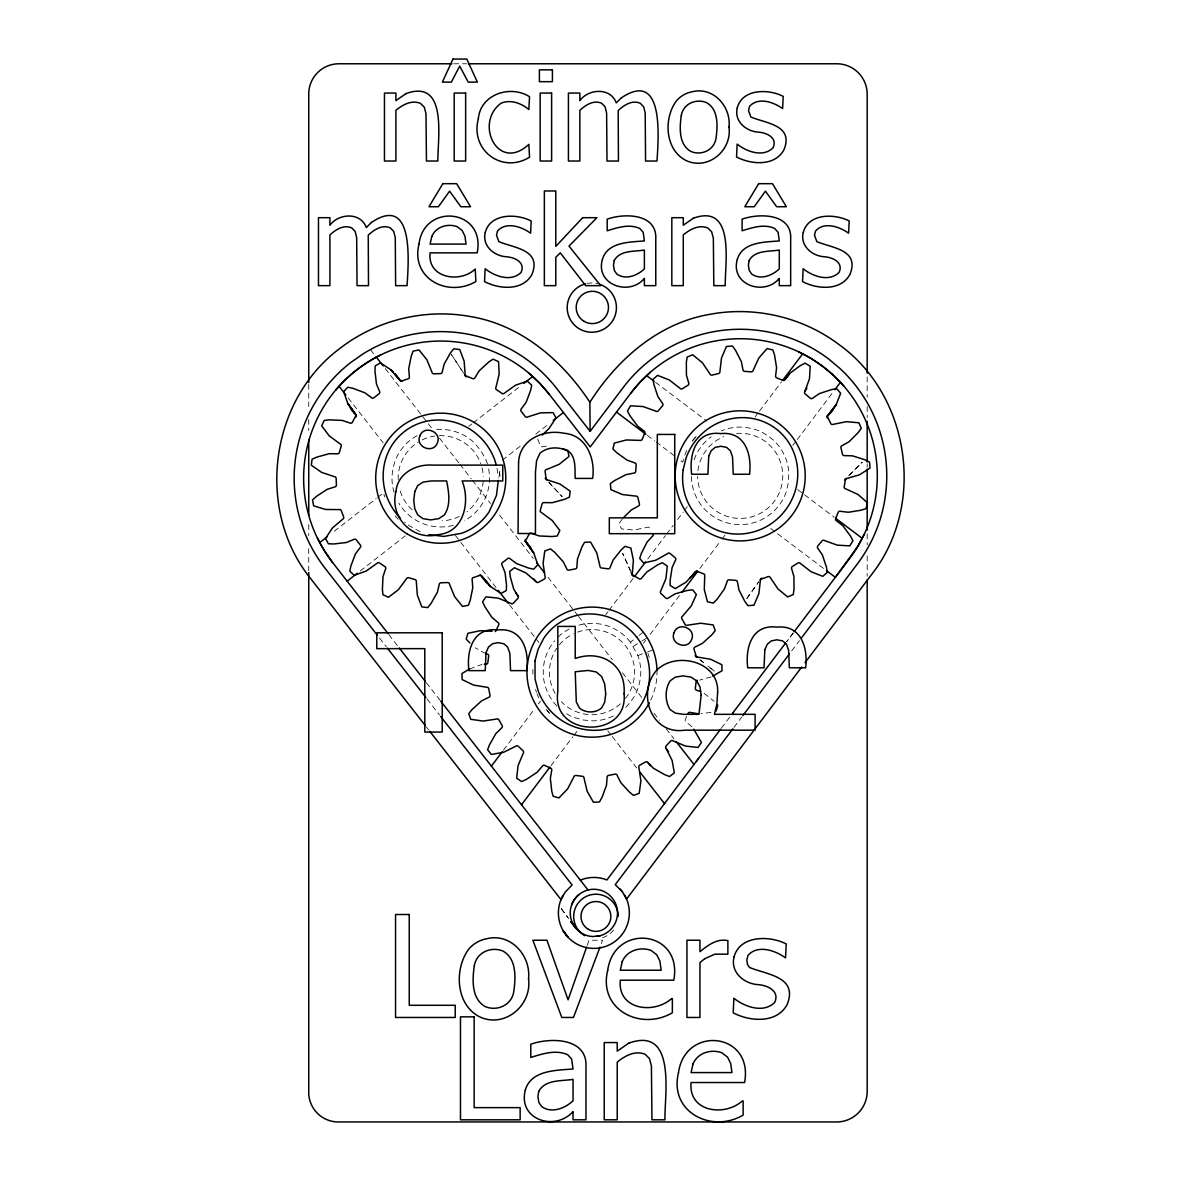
<?xml version="1.0" encoding="UTF-8"?>
<svg xmlns="http://www.w3.org/2000/svg" width="1181" height="1181" viewBox="0 0 1181 1181"><rect width="100%" height="100%" fill="white"/><g stroke="black" fill="none" stroke-linecap="round" stroke-linejoin="round"><path stroke-width="0.75" stroke-dasharray="5 3.75" d="M683.504 459.32L682.707 462.096L679.769 459.867M587.237 945.331L589.024 940.224L602.576 940.224L600.642 945.376M686.692 716.395L685.32 719.318A1.86 1.86 0 0 0 686.102 721.827L692.096 726.965M746.835 598.501L758.999 581.421M746.894 598.413L758.409 582.292M622.269 519.035L619.095 523.345L621.427 528.911L633.917 530.018L647.07 527.39A1.86 1.86 0 0 1 649.594 528.114L651.292 530.86M721.399 728.131L730.581 716.026M503.401 750.23L533.974 709.737M538.344 703.95L540.529 701.071M605.72 614.711L607.935 611.788M609.027 610.311L633.37 578.085M647.749 559.041L665.449 535.598M666.556 534.137L673.185 525.338M677.614 519.478L683.149 512.155M684.257 510.694L687.563 506.295M755.058 416.908L758.364 412.523M759.472 411.047L781.586 381.758M550.981 765.701L572.815 736.796M573.907 735.35L577.184 731.009M643.468 643.217L645.682 640.279M650.096 634.418L679.961 594.87M699.875 568.489L720.897 540.647M722.004 539.186L725.311 534.786M792.791 445.414L796.112 441.015M797.219 439.553L833.712 391.221M733.977 727.348L741.757 717.059M791.698 650.908L799.463 640.619M692.996 440.233L696.982 435.494A59.124 59.124 0 0 0 690.354 444.041M848.652 475.766L862.248 462.184M849.449 474.983L862.174 462.258M334.297 531.214L376.267 498.5M377.713 497.363L383.5 492.861L384.755 496.994M468.916 426.238L471.81 423.979M473.256 422.857L521.013 385.611M360.249 570.969L405.319 535.82M502.368 460.132L522.725 444.263M535.805 434.062L548.885 423.861M625.841 707.257A60.984 60.984 0 0 0 635.038 695.078A40.582 40.582 0 0 0 637.194 690.457A60.984 60.984 0 0 0 640.648 675.591A48.775 48.775 0 0 0 637.843 655.499L630.374 642.213L637.533 636.618M638.98 635.496L643.276 632.145M633.282 646.391L641.003 641.578M642.154 640.855L647.173 637.725M469.625 668.977L481.951 664.445M711.169 676.949L699.654 680.108M637.843 655.499L646.332 652.414M647.572 651.971L653.123 649.949M710.947 712.379L701.056 713.664M546.301 446.138L542.433 446.787A1.86 1.86 0 0 1 540.101 445.562L537.901 439.509A1.86 1.86 0 0 1 537.783 438.55M453.74 63.774L466.613 63.774M485.627 653.639L475.234 647.764M420.17 531.73L409.423 525.796A61.412 61.412 0 0 1 404.537 522.032M704.142 693.336L714.136 701.278M655.558 382.334L706.814 421.026M797.662 489.613L834.273 517.248M647.395 435.435L654.746 440.985M656.223 442.093L673.879 455.423M770.632 528.468L823.6 568.46M700.613 660.253L703.433 662.482M710.504 668.062L714.741 671.413M699.728 659.574L706.578 664.992M707.95 666.069L712.069 669.317M549.121 482.645L562.171 496.758L548.678 482.128M630.374 642.213L627.111 638.286A48.775 48.775 0 0 0 576.963 625.738M370.554 349.738L375.086 355.54M385.257 368.59L431.744 428.201M439.553 438.195L458.848 462.937M459.955 464.369L471.263 478.866M472.341 480.254L490.455 503.475M499.474 515.049L533.34 558.465M547.999 577.258L577.361 614.917M578.483 616.364L612.349 659.78M622.49 672.801L641.696 697.41M653.964 713.147L659.529 720.277M666.202 728.839L673.982 738.819M348.174 397.938L383.146 442.786M455.408 535.451L496.035 587.533M509.572 604.908L538.905 642.523M607.772 730.818L611.108 735.099M612.216 736.531L636.707 767.93M388.859 634.64L398.218 646.657M426.311 682.677L440.07 700.318M379.529 638.05L386.32 646.775M427.094 699.063L439.553 715.036M426.341 726.92L428.6 729.828M561.315 908.765L567.884 917.578M561.255 908.676L568.74 918.7M463.232 372.561L451.408 354.492L463.793 373.476M630.728 571.324L622.608 553.269L630.418 570.718M537.015 693.734L538.831 698.001M647.985 653.344L649.24 657.477M535.584 689.556L536.425 692.302M497.053 468.281L498.323 477.36M867.179 377.019L867.179 397.303M867.179 406.53L867.179 417.602M867.179 463.72L867.179 467.41M867.179 533.827L867.179 544.899M867.179 555.956L867.179 576.254M308.743 384.401L308.743 406.53M308.743 419.447L308.743 430.519M308.743 524.6L308.743 535.672M308.743 548.589L308.743 570.718M613.559 929.993A22.232 22.232 0 0 1 608.259 934.953M607.034 935.706A22.232 22.232 0 0 1 601.66 937.935M587.001 283.47A24.624 24.624 0 0 1 598.177 283.839M613.338 715.996A48.775 48.775 0 0 1 593.644 720.882L583.503 720.056L573.686 717.339A48.775 48.775 0 0 1 564.68 712.556M556.871 705.987A48.775 48.775 0 0 1 554.657 640.752M558.141 637.017A48.775 48.775 0 0 1 569.139 629.045M656.99 669.922A65.029 65.029 0 0 1 649.388 702.725M691.416 476.489A48.775 48.775 0 0 0 786.236 491.931L788.465 481.996L788.79 471.81A48.775 48.775 0 0 0 773.599 440.321A60.984 60.984 0 0 0 765.436 434.254A40.582 40.582 0 0 0 756.268 429.81A60.969 60.969 0 0 0 741.255 427.094A48.775 48.775 0 0 0 721.325 430.873M694.133 459.763A48.775 48.775 0 0 1 704.658 442.432A60.984 60.984 0 0 1 711.08 436.867M488.639 468.931A48.775 48.775 0 0 1 464.354 520.88M453.327 525.324A48.775 48.775 0 0 1 398.912 503.283M394.1 492.418A48.775 48.775 0 0 1 391.989 477.301A60.984 60.984 0 0 1 394.646 462.273A48.775 48.775 0 0 1 408.788 441.354A60.984 60.984 0 0 1 417.188 435.612M487.413 463.971A48.775 48.775 0 0 0 485.671 459.173L480.637 450.315L474.053 442.55A48.775 48.775 0 0 0 441.65 429.426A60.984 60.984 0 0 0 436.557 429.707M736.516 433.442A42.56 42.56 0 0 1 782.663 473.168A42.56 42.56 0 0 1 741.875 518.385A42.56 42.56 0 0 1 697.617 476.563M697.941 470.629A42.56 42.56 0 0 1 723.584 436.66M483.206 481.198A42.56 42.56 0 0 1 466.923 511.757M459.379 516.466A42.56 42.56 0 0 1 442.196 520.732M412.243 509.808A42.56 42.56 0 0 1 399.444 488.462M398.204 479.648A42.56 42.56 0 0 1 418.222 442.078M422.119 439.923A42.56 42.56 0 0 1 434.859 436.04M439.302 435.656A42.56 42.56 0 0 1 480.756 463.675M482.055 467.927A42.56 42.56 0 0 1 483.295 476.755M398.189 519.227A59.124 59.124 0 0 1 395.089 515.757M684.818 455.098A59.124 59.124 0 0 1 688.006 448.057M577.465 632.13A42.56 42.56 0 0 1 625.517 698.37M620.453 703.802A42.56 42.56 0 0 1 561.344 701.676M555.114 693.395A42.56 42.56 0 0 1 556.723 648.31M559.41 644.752A42.56 42.56 0 0 1 573.361 633.857M532.911 674.144A59.124 59.124 0 0 1 532.926 669.509M793.174 633.06L786.605 641.755L793.174 633.046M549.431 713.162L545.371 708.497A59.124 59.124 0 0 0 549.431 713.162M499.843 476.179L499.297 470.023A59.124 59.124 0 0 1 499.843 476.179"/><path stroke-width="1.5" d="M689.689 578.159L696.672 571.205L703.581 573.818A1.86 1.86 0 0 1 704.717 576.18L704.289 589.599L707.434 601.734L713.309 603.107L717.044 599.284L724.484 588.906L727.156 581.465A1.86 1.86 0 0 1 729.223 579.856L735.645 580.329A1.86 1.86 0 0 1 737.461 582.233L738.996 589.983L744.812 601.35L747.942 605.691L753.95 605.189L758.866 593.659L760.49 579.369L768.152 576.623A1.86 1.86 0 0 1 770.47 577.878L777.999 588.979L787.683 596.936L793.248 594.604L794.016 589.304L793.927 576.535L791.713 568.962A1.86 1.86 0 0 1 792.451 566.437L797.928 563.042A1.86 1.86 0 0 1 800.511 563.529L811.111 571.752L822.773 576.328L827.35 572.386L826.434 567.116L822.419 554.996L817.975 548.471A1.86 1.86 0 0 1 817.872 545.858L822.05 540.928A1.86 1.86 0 0 1 824.648 540.588L837.27 545.135L849.789 545.888L852.918 540.736L850.423 535.997L842.85 525.722L836.606 520.88A1.86 1.86 0 0 1 835.705 518.415L838.141 512.451A1.86 1.86 0 0 1 840.518 511.329L848.357 512.259L860.964 510.236L866.057 508.598L867.445 502.722L857.997 494.485L845.803 488.89A1.86 1.86 0 0 1 844.179 486.808L845.626 478.807L859.458 474.836L870.013 468.089L869.526 462.081L864.713 459.704L852.549 455.851L844.651 455.615A1.86 1.86 0 0 1 842.481 454.139L840.946 447.879A1.86 1.86 0 0 1 842.201 445.577L849.095 441.724L858.1 432.674L861.274 428.349L858.927 422.783L846.452 421.676L833.284 424.319A1.86 1.86 0 0 1 830.76 423.595L827.231 416.258L834.982 406.338M495.356 631.555A1.86 1.86 0 0 0 495.931 630.802L498.662 624.956A1.86 1.86 0 0 0 497.88 622.446L491.887 617.323L484.83 606.68L482.571 601.823L485.952 596.833L498.412 598.191L510.797 603.358A1.86 1.86 0 0 0 513.41 603.137L517.809 598.427A1.86 1.86 0 0 0 517.854 595.8L513.72 589.068L510.295 576.771L509.646 571.456L514.414 567.751L525.84 572.888L536.026 581.628A1.86 1.86 0 0 0 538.58 582.233L544.22 579.103A1.86 1.86 0 0 0 545.061 576.623L543.083 563.352L544.795 550.937L550.464 548.885L554.627 552.25L563.219 561.684L566.732 568.755A1.86 1.86 0 0 0 568.976 570.128L575.309 568.902A1.86 1.86 0 0 0 576.874 566.806L577.494 558.923L581.953 546.965L584.551 542.286L590.589 542.079L596.804 552.959L599.918 566.009A1.86 1.86 0 0 0 601.631 568.002L608.023 568.799A1.86 1.86 0 0 0 610.164 567.279L613.19 559.986L621.132 549.992L625.044 546.345L630.846 548.014L633.4 560.281L632.204 574.616L639.172 578.808A1.86 1.86 0 0 0 641.682 578.026L646.819 572.032L657.448 564.976L662.305 562.717L667.309 566.098L665.936 578.557L660.784 590.943A1.86 1.86 0 0 0 660.991 593.556L665.7 597.955A1.86 1.86 0 0 0 668.328 597.999L675.06 593.866L687.357 590.441L692.671 589.791L696.391 594.56L691.239 605.986L682.5 616.172A1.86 1.86 0 0 0 681.895 618.726L685.024 624.365A1.86 1.86 0 0 0 687.504 625.207L700.776 623.228L713.191 624.941L715.258 630.61L711.877 634.773L702.444 643.365L695.373 646.878A1.86 1.86 0 0 0 694 649.122L696.377 656.902L710.563 659.234L721.842 664.696L722.049 670.734L712.763 676.123M542.3 435.095L549.121 428.378L556 417.897L553.077 412.612L540.544 412.863L527.745 416.908A1.86 1.86 0 0 1 525.161 416.45L521.19 411.372A1.86 1.86 0 0 1 521.397 408.759L526.091 402.411L530.609 390.468L531.716 385.242L527.317 381.123L515.477 385.227L504.553 393.022A1.86 1.86 0 0 1 501.955 393.391L496.611 389.789A1.86 1.86 0 0 1 495.99 387.235L499.15 374.185L498.544 361.666L493.082 359.113L488.639 362.109L479.235 370.745L475.102 377.477A1.86 1.86 0 0 1 472.754 378.629L465.211 375.573L464.148 361.238L459.704 349.517L453.725 348.779L450.419 352.986L444.145 364.117L442.299 371.794A1.86 1.86 0 0 1 440.41 373.624L433.973 373.831A1.86 1.86 0 0 1 431.966 372.133L426.858 359.733L419.019 349.96L413.084 351.097L411.254 356.131L408.729 368.649L409.335 376.518A1.86 1.86 0 0 1 408.109 378.835L401.112 381.168L395.281 374.938M716.114 710.992L717.782 705.19M597.645 936.267A23.65 23.65 0 0 0 608.702 894.504L606.709 893.057A23.65 23.65 0 0 0 599.933 890.061L597.512 889.559A23.65 23.65 0 0 0 590.116 889.573L587.695 890.105A23.65 23.65 0 0 0 580.949 893.131C574.689 897.191 570.615 904.306 570.261 911.747A23.65 23.65 0 0 0 592.7 936.548L600.066 935.751L596.774 936.371M732.914 712.704L732.456 713.427L785.483 643.202M586.632 947.044L568.076 999.835L546.921 940.224L532.882 940.224L561.787 1017.461L573.464 1017.461L599.992 947.088M827.231 416.258L836.074 404.921L840.665 393.258L836.724 388.697L831.454 389.597L819.334 393.613L812.808 398.071A1.86 1.86 0 0 1 810.181 398.159L805.265 393.996A1.86 1.86 0 0 1 804.925 391.383L809.472 378.761L810.225 366.258L805.058 363.128L800.319 365.608L790.045 373.181L785.217 379.426A1.86 1.86 0 0 1 782.752 380.326L776.788 377.89A1.86 1.86 0 0 1 775.651 375.514L776.581 367.675L774.559 355.068L772.92 349.975L767.06 348.587L758.822 358.035L753.212 370.229A1.86 1.86 0 0 1 751.146 371.853L744.724 371.365A1.86 1.86 0 0 1 742.908 369.476L741.373 361.726L735.556 350.358L732.427 346.018L726.418 346.52L721.502 358.05L719.938 371.38A1.86 1.86 0 0 1 718.476 373.55L712.217 375.086A1.86 1.86 0 0 1 709.899 373.831L702.37 362.729L692.686 354.772L687.121 357.105L686.353 362.405L686.427 375.159L688.641 382.747A1.86 1.86 0 0 1 687.918 385.272L682.441 388.652A1.86 1.86 0 0 1 679.857 388.18L669.258 379.957L657.596 375.366L653.019 379.308L653.92 384.593L657.95 396.698L662.393 403.223A1.86 1.86 0 0 1 662.482 405.851L658.319 410.767A1.86 1.86 0 0 1 655.721 411.121L643.099 406.559L630.58 405.806L627.451 410.973L629.945 415.712L637.519 425.987L643.763 430.814A1.86 1.86 0 0 1 644.664 433.294L642.213 439.258A1.86 1.86 0 0 1 639.851 440.38L626.432 439.952L614.312 443.111L612.924 448.987L616.762 452.722L627.126 460.147L634.566 462.819A1.86 1.86 0 0 1 636.175 464.886L635.703 471.322A1.86 1.86 0 0 1 633.798 473.123L626.048 474.659L614.696 480.475L610.341 483.605L610.843 489.628L622.372 494.529L635.703 496.094A1.86 1.86 0 0 1 637.888 497.57L639.408 503.829A1.86 1.86 0 0 1 638.168 506.132L631.274 509.985L623.465 517.691M483.605 578.336L480.387 575.221L473.389 577.553A1.86 1.86 0 0 0 472.164 579.871L472.769 587.739L470.245 600.258L468.414 605.292L462.48 606.429L454.641 596.656L449.533 584.255A1.86 1.86 0 0 0 447.525 582.558L441.089 582.779A1.86 1.86 0 0 0 439.199 584.595L437.354 592.286L431.08 603.402L427.773 607.61L421.794 606.872L417.351 595.15L416.317 581.775A1.86 1.86 0 0 0 414.944 579.546L408.744 577.76A1.86 1.86 0 0 0 406.397 578.911L398.41 589.703L388.416 597.276L382.954 594.722L382.393 589.393L382.998 576.638L385.508 569.153A1.86 1.86 0 0 0 384.888 566.6L379.544 562.997A1.86 1.86 0 0 0 376.946 563.367L366.021 571.161L354.182 575.28L349.783 571.161L350.89 565.92L355.407 553.978L360.102 547.63A1.86 1.86 0 0 0 360.308 545.017L356.337 539.938A1.86 1.86 0 0 0 353.754 539.481L346.461 542.507L333.78 543.969L328.421 543.777L325.498 538.492L332.378 528.01L342.593 519.315A1.86 1.86 0 0 0 343.597 516.879L341.398 510.827A1.86 1.86 0 0 0 339.065 509.601L325.646 509.483L313.659 505.852L312.507 499.932L316.493 496.345L327.167 489.333L334.695 486.971A1.86 1.86 0 0 0 336.393 484.963L336.172 478.526A1.86 1.86 0 0 0 334.341 476.652L321.616 472.385L311.326 465.225L312.064 459.232L316.966 457.062L329.278 453.696L337.175 453.77A1.86 1.86 0 0 0 339.405 452.382L341.191 446.197A1.86 1.86 0 0 0 340.025 443.835L329.233 435.863L321.675 425.869L324.229 420.406L329.558 419.845L342.298 420.436L349.783 422.96A1.86 1.86 0 0 0 352.337 422.34L356.175 415.151L347.775 403.474L343.671 391.634L347.79 387.22L353.03 388.342L364.973 392.845L371.306 397.554A1.86 1.86 0 0 0 373.934 397.746L379.012 393.79A1.86 1.86 0 0 0 379.455 391.191L376.444 383.899L374.982 371.218L375.174 365.874L380.444 362.951L390.941 369.815L399.636 380.046A1.86 1.86 0 0 0 402.057 381.035M562.806 448.691L567.84 450.537L568.991 456.457L559.218 464.31L546.803 469.418A1.86 1.86 0 0 0 545.105 471.426L546.227 479.486L559.883 484.003L570.172 491.163L569.434 497.157L564.533 499.327L552.221 502.693L544.323 502.619A1.86 1.86 0 0 0 542.094 504.007L540.308 510.192A1.86 1.86 0 0 0 541.474 512.554L552.265 520.526L559.824 530.52L557.27 535.982L551.94 536.543L539.2 535.953L531.716 533.428A1.86 1.86 0 0 0 529.162 534.048L525.324 541.238L532.675 551.453M440.69 716.498L572.091 884.982L565.02 892.305L561.019 899.642L429.736 731.275M695.771 571.53L686.058 582.144L675.296 588.581L670.144 585.451L670.158 580.092L672.137 567.485L675.443 560.311A1.86 1.86 0 0 0 675.104 557.712L670.188 553.549A1.86 1.86 0 0 0 667.56 553.638L655.854 560.207L643.645 563.012L639.703 558.436L641.372 553.358L647.144 541.976L652.517 536.174A1.86 1.86 0 0 0 652.99 533.591M864.403 533.915L857.657 546.582L835.38 577.347L826.552 570.689M804.925 391.383L806.874 387.988M693.026 575.59L695.151 572.268A1.86 1.86 0 0 1 697.617 571.383M696.2 761.583L698.502 758.542M720.572 729.223L606.901 879.978L604.569 879.107A35.474 35.474 0 0 0 582.646 879.269L580.343 880.185M801.678 637.681L857.17 564.178A146.592 146.592 0 0 0 840.252 368.738L828.501 358.862A146.592 146.592 0 0 0 623.199 387.53L590.116 431.345L589.88 402.219C617.043 359.659 657.935 323.402 708.969 314.5C754.142 305.746 802.504 316.966 839.204 344.69C910.359 395.915 925.86 505.601 871.608 574.497L805.073 662.63M650.318 372.281L639.984 382.245L630.743 393.229L590.234 446.89L548.885 393.864L539.481 383.028L528.985 373.226M491.399 766.129L502.309 751.677M634.477 576.623L645.535 561.964M782.693 380.297L802.593 353.946M521.515 804.748L549.888 767.148M682.175 591.932L697.661 571.427M834.805 389.76L840.341 382.437M732.87 728.825L615.227 884.643L622.417 891.847L626.299 898.564M742.864 715.583L789.469 653.846M626.52 899.125L801.737 667.029M794.252 631.599L849.626 558.48A137.129 137.129 0 0 0 822.803 366.42L810.919 358.374L798.253 351.628M830.937 411.549L836.074 404.921M785.926 378.068L789.011 374.407M829.092 414.605L833.21 409.733M692.878 574.734L695.151 572.268M335.788 389.951C348.233 375.381 363.586 363.423 380.754 354.891M319.83 542.507L327.063 536.868M523.906 383.367L532.587 376.591M347.155 581.17L357.341 573.228M553.254 420.451L563.426 412.523M469.625 668.977L461.933 673.539L462.14 679.577L473.419 685.039L486.661 687.253A1.86 1.86 0 0 1 488.757 688.833L489.982 695.151A1.86 1.86 0 0 1 488.609 697.395L481.538 700.909L472.105 709.501L468.739 713.664L470.791 719.332L483.206 721.045L496.478 719.067A1.86 1.86 0 0 1 498.958 719.908L502.087 725.547A1.86 1.86 0 0 1 501.482 728.101L495.843 733.637L489.525 744.724L487.605 749.728L491.311 754.482L503.652 752.267L515.654 746.289A1.86 1.86 0 0 1 518.282 746.318L522.991 750.717A1.86 1.86 0 0 1 523.213 753.33L518.046 765.731L516.688 778.19L521.677 781.556L526.534 779.312L537.178 772.241L542.3 766.248A1.86 1.86 0 0 1 544.81 765.465L550.656 768.196A1.86 1.86 0 0 1 551.66 770.617L550.346 778.412L551.748 791.093L553.136 796.26L558.938 797.928L567.618 788.893L573.818 776.995A1.86 1.86 0 0 1 575.959 775.474L582.351 776.271A1.86 1.86 0 0 1 584.064 778.264L587.178 791.314L593.393 802.194L599.431 801.988L602.03 797.308L606.488 785.35L607.108 777.482A1.86 1.86 0 0 1 608.687 775.371L615.006 774.145A1.86 1.86 0 0 1 617.25 775.518L620.763 782.59L629.355 792.023L633.518 795.404L639.187 793.337L640.899 780.921L638.921 767.65A1.86 1.86 0 0 1 639.762 765.17L645.402 762.04A1.86 1.86 0 0 1 647.956 762.646L653.492 768.285L664.578 774.618L669.583 776.537L674.336 772.817L672.122 760.49L666.143 748.474A1.86 1.86 0 0 1 666.173 745.846L670.572 741.137A1.86 1.86 0 0 1 673.185 740.93L685.585 746.082L698.045 747.455L701.411 742.45L693.808 729.179M451.895 63.774L339.744 63.774A30.248 30.248 0 0 0 308.743 94.76L308.743 382.555M468.444 63.774L836.192 63.774A30.44 30.44 0 0 1 867.179 94.76L867.179 373.329M484.328 664.165L485.863 664.209A1.86 1.86 0 0 0 487.856 662.497L488.654 656.105A1.86 1.86 0 0 0 487.133 653.964L485.627 653.639M698.266 713.782L690.472 712.468A1.86 1.86 0 0 0 688.051 713.486M492.064 631.289L480.136 630.728L467.868 633.282L466.2 639.083L469.846 643.01M428.865 534.58L443.849 536.425L461.491 533.325A54.651 54.651 0 0 0 489.155 511.757L496.463 495.4L498.338 480.401M700.599 691.49L696.849 690.309A1.86 1.86 0 0 1 695.329 688.169L696.126 681.777A1.86 1.86 0 0 1 697.174 680.241M646.775 375.691L654.097 381.227M835.735 518.356L862.1 538.256M616.497 412.095L645.918 434.313M481.287 575.59L490.558 586.573L501.054 593.438L506.324 590.515L506.516 585.171L505.055 572.49L502.043 565.197A1.86 1.86 0 0 1 502.486 562.599L507.564 558.643A1.86 1.86 0 0 1 510.192 558.834L516.525 563.544L528.468 568.046L533.709 569.168L537.827 564.754L533.723 552.915L525.324 541.238M355.953 416.996A1.86 1.86 0 0 0 355.57 414.398L347.775 403.474L356.175 415.151M843.751 385.98L833.801 375.647L822.803 366.42A137.129 137.129 0 0 0 630.743 393.229M533.532 578.587L536.026 581.628M650.451 765.687L647.956 762.646M393.111 372.369L390.941 369.815L393.258 372.561M485.922 581.082L490.558 586.573L481.863 576.343A1.86 1.86 0 0 0 479.442 575.354M619.833 888.762L622.417 891.847M589.88 402.219C562.067 360.087 520.6 324.48 469.433 316.375C424.141 308.33 375.957 320.302 339.685 348.602C269.342 400.935 255.554 510.842 310.883 578.882L425.204 725.474M590.116 431.345L556.34 388.047A146.592 146.592 0 0 0 363.187 353.813L350.609 362.597A146.592 146.592 0 0 0 325.159 568.341L377.256 635.157M527.125 542.965L531.051 547.999M376.208 356.987L383.22 365.962M536.705 562.791L544.603 572.918M676.211 741.668L694 764.491M339.139 386.364L345.915 395.045M498.293 590.426L508.435 603.461M640.043 772.226L664.549 803.626M350.447 408.39L354.374 413.424M317.453 538.196L324.391 550.759L332.614 562.525L388.047 633.592M399.237 647.956L425.367 681.467M440.69 701.101L588.02 890.031M387.457 648.221L425.972 697.602M395.059 373.609L398.971 378.643M482.527 577.745L486.454 582.779M571.161 921.977L575.546 927.853L570.881 921.564M666.143 748.474L668.476 751.633M515.506 592.641L517.854 595.8M527.877 544.721L525.929 541.99A1.86 1.86 0 0 1 525.545 539.392M529.826 547.453L533.723 552.915M631.141 572.313L632.573 575.501M496.419 465.27L494.544 459.409A61.412 61.412 0 0 0 472.075 430.593C457.136 420.17 437.28 417.011 420.008 423.064A54.651 54.651 0 0 0 392.343 444.632C382.26 459.926 380.474 479.944 386.955 496.98A61.412 61.412 0 0 0 400.034 517.78M867.179 421.292L867.179 461.874M867.179 469.256L867.179 530.136M867.179 579.945L867.179 1090.964A30.544 30.544 0 0 1 836.192 1121.95L339.744 1121.95A29.673 29.673 0 0 1 308.743 1090.964L308.743 572.564M308.743 439.745L308.743 515.374M584.787 935.706A22.232 22.232 0 0 1 584.787 897.206A22.232 22.232 0 0 1 618.15 916.456M599.712 284.296A24.624 24.624 0 0 1 611.345 322.605A24.624 24.624 0 0 1 571.338 321.291A24.624 24.624 0 0 1 585.436 283.839M697.336 657.02A1.86 1.86 0 0 1 695.225 655.455M649.388 702.725A65.029 65.029 0 0 1 543.629 715.612A65.029 65.029 0 0 1 567.692 611.817A65.029 65.029 0 0 1 656.99 669.922M633.341 576.077A1.86 1.86 0 0 1 632.322 573.656M844.666 480.387A1.86 1.86 0 0 1 846.57 478.585M760.431 580.329A1.86 1.86 0 0 1 761.893 578.159M827.379 418.104A1.86 1.86 0 0 1 827.851 415.535M466.554 376.857A1.86 1.86 0 0 1 465.181 374.613M547.157 479.737A1.86 1.86 0 0 1 545.327 477.862M332.614 562.525A137.129 137.129 0 0 1 356.426 370.066A137.129 137.129 0 0 1 548.885 393.864M571.781 904.513A23.65 23.65 0 0 1 578.941 894.593M624.454 894.947A35.474 35.474 0 0 1 594.161 948.402A35.474 35.474 0 0 1 563.012 895.434M701.13 695.269L698.975 714.328L683.459 714.328L675.399 713.132L670.07 709.545C664.873 701.027 664.77 689.424 670.07 680.92L675.266 677.141L682.958 675.886L691.092 677.141L696.731 680.891L700.038 686.988L701.13 695.269M717.605 692.42L716.897 704.127L714.431 714.328L755.102 714.328L755.102 730.168L684.921 730.168C650.893 735.246 636.707 693.144 656.606 670.277C676.034 650.805 719.421 661.301 717.605 692.42M528.527 978.887C532.144 1005.341 504.715 1028.577 479.693 1016.871C455.6 1004.795 453.903 968.553 469.019 948.801A30.78 30.78 0 0 1 486.69 938.747C510.694 932.65 531.14 955.709 528.527 978.887M729.002 127.076C732.19 150.371 708.054 170.817 686.028 160.513C664.814 149.884 663.323 117.997 676.639 100.606A27.089 27.089 0 0 1 692.184 91.764C713.309 86.39 731.305 106.689 729.002 127.076M518.577 462.17L518.031 533.517L535.451 533.517L535.451 472.208L536.573 460.664L539.938 453.238C548.132 446.078 561.196 446.507 569.995 452.382C576.225 459.365 574.704 469.713 575.221 478.423L592.641 478.423C595.564 458.819 586.322 434.918 563.987 433.25C543.983 428.983 519.625 439.45 518.577 462.17M418.989 244.187C410.442 278.952 448.263 297.804 475.884 281.521L475.22 269.047C460.073 283.573 427.212 278.258 430.076 252.852L477.168 252.852C486.129 209.037 423.949 202.172 418.989 244.187M607.698 970.339C597.985 1009.844 640.958 1031.279 672.358 1012.767L672.358 998.58L671.59 998.58C653.743 1014.582 617.427 1009.799 620.291 980.2L673.805 980.2C683.076 929.89 614.253 922.538 607.698 970.339M678.485 1072.673C668.771 1112.192 711.744 1133.612 743.144 1115.1L743.144 1100.928L742.377 1100.928C724.529 1116.916 688.213 1112.148 691.077 1082.534L744.591 1082.534C753.862 1032.238 685.054 1024.872 678.485 1072.673M624.055 693.749C628.558 739.365 550.848 737.712 557.801 691.786L557.801 626.417L575.221 626.417L575.221 658.467C601.528 649.166 626.358 665.08 624.055 693.749M395.975 491.517C389.258 517.16 412.774 541.533 438.712 534.535C464.31 532.085 470.392 501.128 462.096 480.947L502.766 480.947L502.766 465.122L432.586 465.122C416.022 463.838 397.466 473.463 395.975 491.517M478.349 118.809C469.92 150.282 502.205 174.168 529.531 157.206L528.867 144.362C497.91 173.208 473.758 122.75 501.261 103.087C510.871 99.307 521.323 103.219 528.867 109.553L529.531 96.709C510.207 84.486 480.342 94.332 478.349 118.809M683.149 469.831C681.186 483.811 684.375 498.456 692.302 510.162A54.651 54.651 0 0 0 720.307 531.302C737.667 537.089 757.479 533.62 772.256 522.962A61.412 61.412 0 0 0 794.267 493.791C800.482 476.666 798.386 456.663 788.067 441.546A54.651 54.651 0 0 0 760.062 420.406C742.701 414.62 722.89 418.089 708.113 428.747A61.412 61.412 0 0 0 686.102 457.903L683.149 469.831M485.273 232.406C481.907 245.633 493.82 255.937 506.191 256.749C514.414 257.207 525.781 262.271 521.072 272.398C511.27 282.289 494.677 276.398 485.14 268.737L484.535 281.58C499.194 289.33 522.873 291.19 531.967 274.376C541.931 249.634 514.119 248.084 498.825 241.633L496.522 235.27L497.496 231.077C506.088 221.231 521.648 226.708 530.594 233.203L531.199 220.98C516.555 213.421 490.395 213.2 485.273 232.406M737.284 107.796C733.918 121.008 745.831 131.327 758.202 132.124C766.425 132.582 777.792 137.646 773.083 147.773C763.28 157.663 746.687 151.788 737.151 144.112L736.545 156.955C751.205 164.705 774.884 166.565 783.977 149.751C793.957 125.009 766.129 123.459 750.836 117.008L748.533 110.645L749.507 106.452C758.099 96.621 773.658 102.097 782.604 108.578L783.21 96.355C768.565 88.796 742.406 88.575 737.284 107.796M803.272 232.406C799.906 245.633 811.834 255.937 824.19 256.749C832.413 257.207 843.795 262.271 839.071 272.398C829.269 282.289 812.676 276.398 803.139 268.737L802.534 281.58C817.193 289.33 840.872 291.19 849.966 274.376C859.945 249.634 832.118 248.084 816.839 241.633L814.521 235.27L815.495 231.077C824.087 221.231 839.647 226.708 848.593 233.203L849.213 220.98C834.568 213.421 808.409 213.2 803.272 232.406M734.036 956.964C730.212 971.978 743.764 983.699 757.818 984.614C767.163 985.131 780.08 990.889 774.721 1002.389C763.576 1013.638 744.724 1006.95 733.888 998.24L733.209 1012.826C749.876 1021.639 776.773 1023.75 787.107 1004.632C798.445 976.525 766.823 974.768 749.448 967.431L747.484 964.434L746.82 960.212L747.927 955.444C757.7 944.254 775.386 950.484 785.542 957.865L786.236 943.959C769.599 935.367 739.867 935.131 734.036 956.964M535.023 660.843L535.052 679.06L538.196 690.929A61.412 61.412 0 0 0 560.665 719.731C575.605 730.168 595.46 733.327 612.732 727.26A54.651 54.651 0 0 0 640.397 705.692C650.495 690.413 652.266 670.395 645.8 653.344A61.412 61.412 0 0 0 623.317 624.542C608.377 614.105 588.522 610.946 571.25 617.013A54.651 54.651 0 0 0 543.585 638.581L538.123 649.21L535.023 660.843M486.041 652.635L485.214 670.631L468.946 670.631C466.347 650.465 473.079 626.801 498.146 629.975C522.445 627.436 529.324 650.952 526.829 670.631L510.546 670.631L509.838 653.285L507.668 647.07L503.844 643.748L498.146 642.641L492.521 643.748L488.476 647.07L486.041 652.635M474.304 965.807C472.297 979.448 471.278 998.624 485.096 1006.537C497.024 1011.689 511.609 1005.208 513.735 991.819C515.669 978.222 516.924 958.898 503.032 951.104C491.104 946.099 476.415 952.358 474.304 965.807M681.289 115.576C679.518 127.592 678.617 144.466 690.782 151.419C701.278 155.951 714.106 150.253 715.981 138.472C717.679 126.5 718.786 109.508 706.563 102.644C696.067 98.23 683.149 103.736 681.289 115.576M708.733 456.265L707.921 474.26L691.638 474.26C689.04 454.095 695.786 430.43 720.838 433.604C745.137 431.065 752.031 454.596 749.536 474.26L733.253 474.26L732.53 456.914L730.375 450.699L726.551 447.378L720.838 446.27L715.228 447.378L711.183 450.699L708.733 456.265M764.83 649.786L764.018 667.796L747.735 667.796C745.137 647.631 751.884 623.952 776.936 627.141C801.235 624.601 808.129 648.118 805.634 667.796L789.351 667.796L788.628 650.436L786.472 644.236L782.649 640.914L776.936 639.807L771.326 640.914L767.281 644.236L764.83 649.786M414.767 491.606L413.778 500.464L414.767 508.745L417.734 514.872L422.931 518.636L430.622 519.906L438.756 518.651L444.396 514.901C451.083 504.922 448.765 492.049 446.639 480.947L431.124 480.947L423.064 482.099L417.734 485.568L414.767 491.606M602.413 259.407C595.032 284.769 629.384 296.564 644.383 278.421L644.383 285.654L655.765 285.654L655.765 239.167C657.33 213.407 624.705 212.964 607.211 219.149L607.211 230.767C617.515 227.608 629.252 223.608 639.762 228.464L643.173 232.258L644.383 240.939C629.753 242.149 607.506 241.839 602.413 259.407M525.338 1089.974C517.558 1119.854 555.085 1131.708 573.036 1111.572L573.036 1119.809L585.968 1119.809L585.968 1066.974C587.739 1037.7 550.671 1037.198 530.786 1044.225L530.786 1057.438C542.492 1053.836 555.852 1049.304 567.781 1054.81L571.648 1059.136L573.036 1068.982C556.413 1070.37 531.125 1070.016 525.338 1089.974M737.313 259.407C729.947 284.769 764.284 296.564 779.283 278.421L779.283 285.654L790.665 285.654L790.665 239.167C792.23 213.407 759.604 212.964 742.111 219.149L742.111 230.767C752.415 227.608 764.166 223.608 774.662 228.464L778.072 232.258L779.283 240.939C764.653 242.149 742.406 241.839 737.313 259.407M605.691 694L604.672 702.355L601.631 707.906C595.578 713.354 585.85 713.147 579.561 708.187L576.313 701.986L575.221 671.768L588.138 670.439L596.198 671.959L601.601 676.521L604.672 683.932L605.691 694M614.223 260.602L613.47 265.208L614.297 270.331L616.762 274.036C625.59 280.296 637.253 275.616 644.383 268.928L644.383 250.062C634.227 251.76 619.922 249.959 614.223 260.602M538.757 1091.347L537.916 1096.573L538.846 1102.404L541.651 1106.597C551.675 1113.713 564.946 1108.398 573.036 1100.795L573.036 1079.36C561.492 1081.294 545.238 1079.242 538.757 1091.347M749.123 260.602L748.385 265.208L749.197 270.331L751.662 274.036C760.49 280.296 772.167 275.616 779.283 268.928L779.283 250.062C769.126 251.76 754.821 249.959 749.123 260.602M419.801 436.069C415.136 447.23 433.324 454.242 437.428 442.875C442.122 431.744 423.772 424.496 419.801 436.069M674.041 632.662C669.361 643.807 687.549 650.834 691.667 639.452C696.347 628.336 678.012 621.088 674.041 632.662M431.774 236.525L430.076 244.098L466.037 244.098L464.93 236.126L462.14 230.472L457.003 226.575C447.451 223.268 435.819 226.737 431.774 236.525M622.225 961.629L620.291 970.236L661.153 970.236L659.913 961.172L656.725 954.75L650.879 950.321C640.043 946.557 626.816 950.498 622.225 961.629M693.011 1063.963L691.077 1072.584L731.94 1072.584L730.699 1063.52L727.511 1057.084L721.665 1052.67C710.829 1048.905 697.602 1052.847 693.011 1063.963M452.973 59.05L442.388 82.109L451.334 82.109L459.734 66.106L468.193 82.109L477.375 82.109L466.79 59.05L452.973 59.05M442.845 183.675L428.969 206.734L438.402 206.734L449.607 191.16L460.856 206.734L470.54 206.734L456.663 183.675L442.845 183.675M758.66 183.675L744.783 206.734L754.216 206.734L765.421 191.16L776.67 206.734L786.354 206.734L772.477 183.675L758.66 183.675M582.676 217.688L555.793 246.416L555.793 190.968L544.352 190.968L544.352 285.654L555.793 285.654L555.793 257.237L560.296 252.852L585.658 285.654L600.701 285.654L568.991 246.106L596.922 217.688L582.676 217.688M371.41 222.471L366.302 227.549C360.766 211.93 338.711 213.2 329.912 225.231L329.912 217.688L318.471 217.688L318.471 285.654L329.912 285.654L329.912 234.901C335.788 229.631 343.523 224.405 351.687 227.844L355.156 231.446L356.677 237.676L357.046 285.654L368.487 285.654L368.251 235.093C374.2 229.764 381.98 224.346 390.276 227.844L393.745 231.446L395.266 237.676L395.635 285.654L407.061 285.654C408.375 263.215 414.811 193.344 371.41 222.471M621.354 97.846L616.246 102.924C610.71 87.305 588.655 88.575 579.856 100.606L579.856 93.063L568.415 93.063L568.415 161.029L579.856 161.029L579.856 110.291C585.732 105.02 593.467 99.78 601.631 103.234L605.1 106.821L606.621 113.051L606.99 161.029L618.431 161.029L618.194 110.468C624.144 105.153 631.924 99.721 640.22 103.234L643.689 106.821L645.21 113.051L645.564 161.029L657.005 161.029C658.319 138.605 664.741 68.719 621.354 97.846M704.717 958.692L699.949 962.633L699.949 1017.461L686.943 1017.461L686.943 940.224L699.949 940.224L699.949 951.709C707.773 945.331 717.133 938.201 727.88 940.637L727.88 954.189L714.963 954.145L704.717 958.692M405.998 93.609L395.901 100.606L395.901 93.063L384.46 93.063L384.46 161.029L395.901 161.029L395.901 110.291C402.706 104.755 411.416 99.78 420.362 103.323L424.259 107.117L425.987 113.597L426.444 161.029L437.885 161.029C437.398 139.845 448.411 78.167 405.998 93.609M693.365 218.234L683.268 225.231L683.268 217.688L671.827 217.688L671.827 285.654L683.268 285.654L683.268 234.901C690.058 229.365 698.783 224.405 707.729 227.933L711.626 231.742L713.354 238.222L713.811 285.654L725.252 285.654C724.765 264.47 735.778 202.792 693.365 218.234M628.705 1043.192L617.22 1051.149L617.22 1042.572L604.229 1042.572L604.229 1119.809L617.22 1119.809L617.22 1062.132C624.941 1055.844 634.861 1050.204 645.018 1054.22L649.447 1058.545L651.41 1065.912L651.942 1119.809L664.933 1119.809C664.386 1095.732 676.89 1025.639 628.705 1043.192M552.413 69.827L539.392 69.827L539.392 81.681L552.413 81.681L552.413 69.827M465.639 93.063L454.198 93.063L454.198 161.029L465.639 161.029L465.639 93.063M551.616 93.063L540.175 93.063L540.175 161.029L551.616 161.029L551.616 93.063M674.735 434.431L657.315 434.431L657.315 517.839L609.307 517.839L609.307 533.679L674.735 533.679L674.735 434.431M442.211 632.809L376.783 632.809L376.783 648.649L424.791 648.649L424.791 732.058L442.211 732.058L442.211 632.809M409.246 914.507L395.546 914.507L395.546 1017.461L455.231 1017.461L455.231 1005.297L409.246 1005.297L409.246 914.507M474.157 1016.841L460.472 1016.841L460.472 1119.809L520.142 1119.809L520.142 1107.63L474.157 1107.63L474.157 1016.841M567.707 936.873L563.293 930.894L567.707 936.873M588.448 929.388A14.94 14.94 0 0 0 610.843 916.456A14.94 14.94 0 0 0 588.448 903.524A14.94 14.94 0 0 0 588.448 929.388M583.68 321.084A16.15 16.15 0 0 0 608.466 308.123A16.15 16.15 0 0 0 584.846 293.139A16.15 16.15 0 0 0 583.68 321.084M706.445 531.45A65.029 65.029 0 0 0 805.206 477.272A65.029 65.029 0 0 0 708.91 418.842A65.029 65.029 0 0 0 706.445 531.45M407.209 533.915A65.029 65.029 0 0 0 505.778 479.383A65.029 65.029 0 0 0 409.276 421.292A65.029 65.029 0 0 0 407.209 533.915"/></g></svg>
